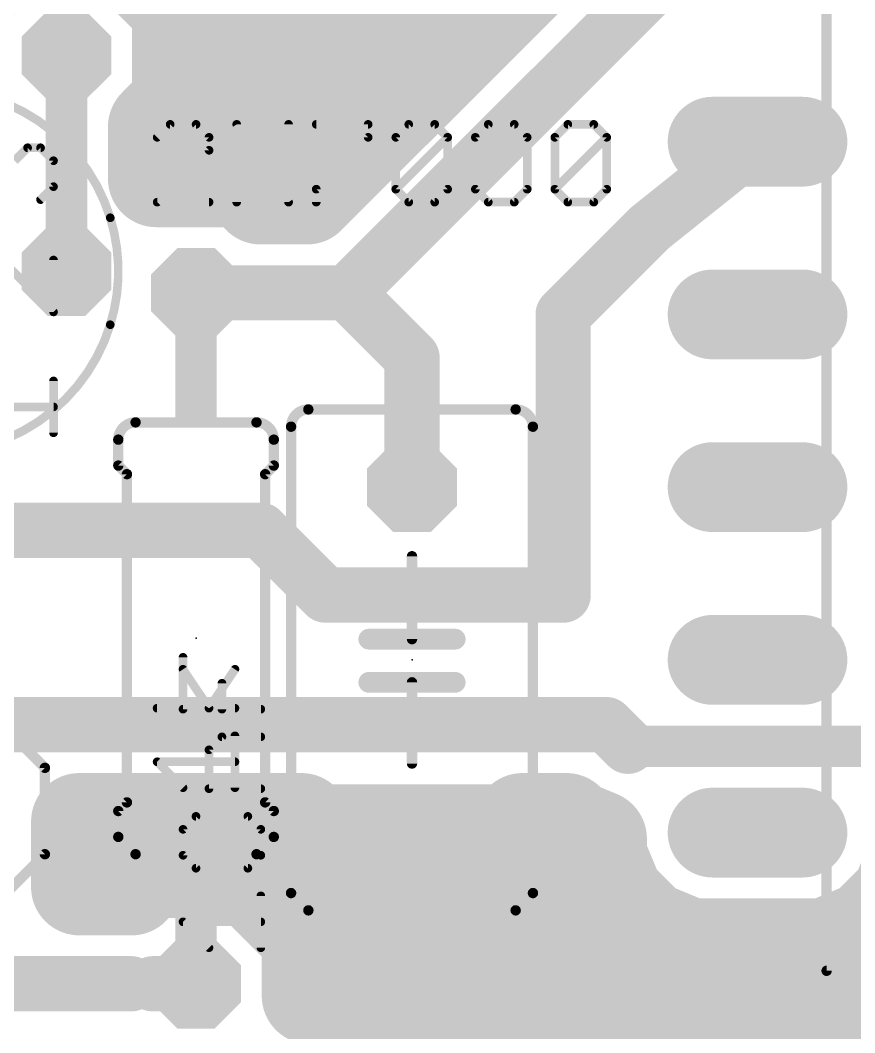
# Model space of a CAD drawing. Extents: x -16.2 to 78.2, y -6.3 to 50.2.
# Drawn here: x 32.66 to 44.93, y 1.18 to 16.07 of the extents above; entities that cross this region are included whole.
import ezdxf

# ---------------------------------------------------------------- set-up
doc = ezdxf.new("R2010")
doc.units = 0
for name, color, linetype in [('16', 175, 'CONTINUOUS'), ('17', 82, 'CONTINUOUS'), ('21', 253, 'CONTINUOUS'), ('23', 7, 'CONTINUOUS'), ('27', 253, 'CONTINUOUS'), ('51', 253, 'CONTINUOUS')]:
    doc.layers.add(name, color=color, linetype=linetype)

# ---------------------------------------------------------------- blocks, each defined once
blk = doc.blocks.new('OCTAGONP')
at = {"const_width": 0.5}
blk.add_lwpolyline([(-0.25, -0.1036), (-0.25, 0.1036), (-0.1036, 0.25), (0.1036, 0.25), (0.25, 0.1036), (0.25, -0.1036), (0.1036, -0.25), (-0.1036, -0.25), (-0.25, -0.1036), (-0.25, 0.1036)], dxfattribs=at)
blk = doc.blocks.new('LONGP100')
at = {"const_width": 1}
blk.add_lwpolyline([(-0.5, 0), (0.5, 0)], dxfattribs=at)
at = {"const_width": 0.5}
for points in [[(-0.5, 0.25, 1), (-0.5, -0.25)], [(0.5, -0.25, 1), (0.5, 0.25)]]:
    blk.add_lwpolyline(points, format="xyb", dxfattribs=at)
blk = doc.blocks.new('RECT')
blk.add_solid([(-0.5, -0.5), (0.5, -0.5), (-0.5, 0.5), (0.5, 0.5)])

msp = doc.modelspace()

# ---------------------------------------------------------------- linework, layer by layer
at = {"layer": '16'}
for points, const_width in [([(41.4218, 18.0334), (36.8758, 13.4874)], 1.4224), ([(32.6431, 17.2339), (31.6611, 16.2519)], 1.4224), ([(35.0139, 16.2519), (34.0319, 17.2339)], 1.4224), ([(37.465, 12.065), (42.2275, 16.8275)], 0.8128), ([(35.0139, 14.8631), (35.0139, 16.2519)], 1.4224), ([(35.0139, 15.6464), (39.0348, 15.6464)], 1.4224), ([(33.3375, 12.3825), (33.3375, 15.5575)], 0.6096), ([(34.6583, 14.5075), (35.0139, 14.8631)], 1.4224), ([(34.6583, 13.7414), (34.6583, 14.5075)], 1.4224), ([(34.6583, 14.224), (37.6124, 14.224)], 1.4224), ([(41.91, 13.0175), (43.4975, 14.2875)], 0.8128), ([(35.9369, 13.7414), (34.6583, 13.7414)], 1.4224), ([(36.1909, 13.4874), (35.9369, 13.7414)], 1.4224), ([(36.8758, 13.4874), (36.1909, 13.4874)], 1.4224), ([(40.64, 11.7475), (41.91, 13.0175)], 0.8128), ([(35.2425, 12.065), (37.465, 12.065)], 0.8128), ([(38.4175, 11.1125), (37.465, 12.065)], 0.8128), ([(40.64, 7.62), (40.64, 11.7475)], 0.8128), ([(38.4175, 9.2075), (38.4175, 11.1125)], 0.8128), ([(21.59, 8.5725), (36.195, 8.5725)], 0.8128), ([(36.195, 8.5725), (37.1475, 7.62)], 0.8128), ([(37.1475, 7.62), (40.64, 7.62)], 0.8128), ([(41.275, 5.715), (31.75, 5.715)], 0.8128), ([(41.275, 5.715), (41.5925, 5.3975)], 0.8128), ([(41.5925, 5.3975), (46.0375, 5.3975)], 0.6096), ([(33.528, 3.3293), (33.528, 4.2926)], 1.4224), ([(33.528, 4.2926), (36.7919, 4.2926)], 1.4224), ([(33.528, 4.2672), (36.7919, 4.2672)], 1.4224), ([(36.7919, 4.2926), (36.7919, 4.1275)], 1.4224), ([(40.0431, 4.1275), (40.0431, 4.2926)], 1.4224), ([(40.0431, 4.2926), (40.6858, 4.2926)], 1.4224), ([(40.0431, 4.2672), (40.7112, 4.2672)], 1.4224), ([(40.6858, 4.2926), (40.7868, 4.1916)], 1.4224), ([(36.7919, 4.1275), (38.4175, 4.1275)], 1.4224), ([(38.4175, 4.1275), (36.7919, 4.1275)], 1.4224), ([(36.7919, 4.1275), (36.7919, 3.4542)], 1.4224), ([(38.4175, 4.1275), (38.4175, 4.1275)], 1.4224), ([(38.4175, 2.5019), (38.4175, 4.1275)], 1.4224), ([(38.4175, 4.1275), (38.4175, 4.1275)], 1.4224), ([(38.4175, 4.1275), (38.4175, 2.5019)], 1.4224), ([(40.0431, 4.1275), (38.4175, 4.1275)], 1.4224), ([(38.4175, 4.1275), (38.4175, 4.1275)], 1.4224), ([(38.4175, 4.1275), (40.0431, 4.1275)], 1.4224), ([(40.0431, 3.4542), (40.0431, 4.1275)], 1.4224), ([(40.7868, 4.1916), (41.1607, 4.0368)], 1.4224), ([(41.1607, 4.0368), (41.1607, 3.794)], 1.4224), ([(41.1607, 3.794), (41.4159, 3.1779)], 1.4224), ([(45.5791, 3.1779), (45.8343, 3.794)], 1.4224), ([(34.5481, 3.5814), (34.2941, 3.3274)], 1.4224), ([(35.9369, 3.5814), (34.5481, 3.5814)], 1.4224), ([(36.9189, 2.5994), (35.9369, 3.5814)], 1.4224), ([(33.5272, 3.3274), (33.528, 3.3293)], 1.4224), ([(34.2941, 3.3274), (33.5272, 3.3274)], 1.4224), ([(36.7919, 3.4542), (37.7442, 2.5019)], 1.4224), ([(39.0908, 2.5019), (40.0431, 3.4542)], 1.4224), ([(41.4159, 3.1779), (41.8875, 2.7063)], 1.4224), ([(45.1075, 2.7063), (45.5791, 3.1779)], 1.4224), ([(36.6735, 2.8448), (37.4013, 2.8448)], 1.4224), ([(38.4175, 2.8448), (38.4175, 2.8448)], 1.4224), ([(39.4337, 2.8448), (41.749, 2.8448)], 1.4224), ([(45.246, 2.8448), (49.369, 2.8448)], 1.4224), ([(36.9189, 1.7272), (36.9189, 2.5994)], 1.4224), ([(41.8875, 2.7063), (42.5036, 2.4511)], 1.4224), ([(44.4914, 2.4511), (45.1075, 2.7063)], 1.4224), ([(37.7442, 2.5019), (38.4175, 2.5019)], 1.4224), ([(38.4175, 2.5019), (39.0908, 2.5019)], 1.4224), ([(42.5036, 2.4511), (44.4914, 2.4511)], 1.4224), ([(65.0049, 1.7272), (36.9189, 1.7272)], 1.4224), ([(34.29, 1.905), (29.21, 1.905)], 0.8128), ([(35.2425, 1.905), (34.6075, 1.905)], 0.8128), ([(34.6075, 1.905), (34.29, 1.905)], 0.6096)]:
    msp.add_lwpolyline(points, dxfattribs=dict(at, const_width=const_width))
for points, const_width in [([(35.3695, 16.2519, 1), (34.6583, 16.2519)], 0.7112), ([(34.7624, 16.0004, 1), (35.2653, 16.5033)], 0.7112), ([(35.0139, 16.002, 1), (35.0139, 15.2908)], 0.7112), ([(39.0348, 15.2908, 1), (39.0348, 16.002)], 0.7112), ([(33.4899, 15.5575, 1), (33.1851, 15.5575)], 0.3048), ([(35.2653, 14.6117, 1), (34.7625, 15.1146)], 0.7112), ([(35.0139, 14.5075, 1), (34.3027, 14.5075)], 0.7112), ([(34.6583, 14.8631, 1), (35.3695, 14.8631)], 0.7112), ([(34.4069, 14.759, 1), (34.9097, 14.2561)], 0.7112), ([(34.6583, 14.5796, 1), (34.6583, 13.8684)], 0.7112), ([(37.6124, 13.8684, 1), (37.6124, 14.5796)], 0.7112), ([(43.6244, 14.1288, 1), (43.3706, 14.4462)], 0.4064), ([(34.6583, 14.097, 1), (34.6583, 13.3858)], 0.7112), ([(36.1883, 13.9928, 1), (35.6854, 13.49)], 0.7112), ([(35.9369, 13.3858, 1), (35.9369, 14.097)], 0.7112), ([(36.1909, 13.843, 1), (36.1909, 13.1318)], 0.7112), ([(36.8758, 13.1318, 1), (36.8758, 13.843)], 0.7112), ([(34.3027, 13.7414, 1), (35.0139, 13.7414)], 0.7112), ([(35.9394, 13.236, 1), (36.4423, 13.7388)], 0.7112), ([(36.6244, 13.7388, 1), (37.1273, 13.2359)], 0.7112), ([(42.0537, 12.8738, 1), (41.7663, 13.1612)], 0.4064), ([(41.7831, 13.1762, 1), (42.0369, 12.8588)], 0.4064), ([(33.1851, 12.3825, 1), (33.4899, 12.3825)], 0.3048), ([(35.2425, 12.2682, 1), (35.2425, 11.8618)], 0.4064), ([(37.6087, 12.2087, 1), (37.3213, 11.9213)], 0.4064), ([(37.3213, 12.2087, 1), (37.6087, 11.9213)], 0.4064), ([(37.465, 11.8618, 1), (37.465, 12.2682)], 0.4064), ([(40.8432, 11.7475, 1), (40.4368, 11.7475)], 0.4064), ([(40.4963, 11.8912, 1), (40.7837, 11.6038)], 0.4064), ([(38.6207, 11.1125, 1), (38.2143, 11.1125)], 0.4064), ([(38.2738, 10.9688, 1), (38.5612, 11.2562)], 0.4064), ([(38.2143, 9.2075, 1), (38.6207, 9.2075)], 0.4064), ([(36.3387, 8.7162, 1), (36.0513, 8.4288)], 0.4064), ([(36.195, 8.3693, 1), (36.195, 8.7757)], 0.4064), ([(37.1475, 7.8232, 1), (37.1475, 7.4168)], 0.4064), ([(37.0038, 7.4763, 1), (37.2912, 7.7637)], 0.4064), ([(40.64, 7.4168, 1), (40.64, 7.8232)], 0.4064), ([(40.4368, 7.62, 1), (40.8432, 7.62)], 0.4064), ([(41.4187, 5.8587, 1), (41.1313, 5.5713)], 0.4064), ([(41.275, 5.5118, 1), (41.275, 5.9182)], 0.4064), ([(41.4488, 5.2538, 1), (41.7362, 5.5412)], 0.4064), ([(41.5925, 5.5499, 1), (41.5925, 5.2451)], 0.3048), ([(33.8836, 4.2926, 1), (33.1724, 4.2926)], 0.7112), ([(33.528, 4.6482, 1), (33.528, 3.937)], 0.7112), ([(33.528, 4.6228, 1), (33.528, 3.9116)], 0.7112), ([(37.1475, 4.2926, 1), (36.4363, 4.2926)], 0.7112), ([(36.7919, 3.937, 1), (36.7919, 4.6482)], 0.7112), ([(36.7919, 3.9116, 1), (36.7919, 4.6228)], 0.7112), ([(40.3987, 4.2926, 1), (39.6875, 4.2926)], 0.7112), ([(40.0431, 4.6482, 1), (40.0431, 3.937)], 0.7112), ([(40.0431, 4.6228, 1), (40.0431, 3.9116)], 0.7112), ([(40.9373, 4.544, 1), (40.4344, 4.0412)], 0.7112), ([(40.6858, 3.937, 1), (40.6858, 4.6482)], 0.7112), ([(40.7112, 3.9116, 1), (40.7112, 4.6228)], 0.7112), ([(36.7919, 4.4831, 1), (36.7919, 3.7719)], 0.7112), ([(36.7919, 4.4831, 1), (36.7919, 3.7719)], 0.7112), ([(37.1475, 4.1275, 1), (36.4363, 4.1275)], 0.7112), ([(38.7731, 4.1275, 1), (38.0619, 4.1275)], 0.7112), ([(38.7731, 4.1275, 1), (38.0619, 4.1275)], 0.7112), ([(38.4175, 4.4831, 1), (38.4175, 3.7719)], 0.7112), ([(38.7731, 4.1275, 1), (38.0619, 4.1275)], 0.7112), ([(38.4175, 4.4831, 1), (38.4175, 3.7719)], 0.7112), ([(38.7731, 4.1275, 1), (38.0619, 4.1275)], 0.7112), ([(38.4175, 4.4831, 1), (38.4175, 3.7719)], 0.7112), ([(38.4175, 3.7719, 1), (38.4175, 4.4831)], 0.7112), ([(38.4175, 3.7719, 1), (38.4175, 4.4831)], 0.7112), ([(38.4175, 3.7719, 1), (38.4175, 4.4831)], 0.7112), ([(40.3987, 4.1275, 1), (39.6875, 4.1275)], 0.7112), ([(40.0431, 3.7719, 1), (40.0431, 4.4831)], 0.7112), ([(40.0431, 3.7719, 1), (40.0431, 4.4831)], 0.7112), ([(40.9229, 4.5202, 1), (40.6507, 3.8631)], 0.7112), ([(40.5353, 3.9402, 1), (41.0382, 4.4431)], 0.7112), ([(41.5163, 4.0368, 1), (40.8051, 4.0368)], 0.7112), ([(41.0246, 3.7082, 1), (41.2968, 4.3653)], 0.7112), ([(36.4363, 4.1275, 1), (37.1475, 4.1275)], 0.7112), ([(38.0619, 4.1275, 1), (38.7731, 4.1275)], 0.7112), ([(38.0619, 4.1275, 1), (38.7731, 4.1275)], 0.7112), ([(39.6875, 4.1275, 1), (40.3987, 4.1275)], 0.7112), ([(41.4892, 3.9301, 1), (40.8322, 3.658)], 0.7112), ([(34.5481, 3.937, 1), (34.5481, 3.2258)], 0.7112), ([(34.7996, 3.33, 1), (34.2967, 3.8328)], 0.7112), ([(36.1883, 3.8328, 1), (35.6854, 3.3299)], 0.7112), ([(35.9369, 3.2258, 1), (35.9369, 3.937)], 0.7112), ([(33.5272, 3.683, 1), (33.5272, 2.9718)], 0.7112), ([(33.8564, 3.193, 1), (33.1996, 3.4657)], 0.7112), ([(34.2941, 2.9718, 1), (34.2941, 3.683)], 0.7112), ([(37.0433, 3.7056, 1), (36.5405, 3.2027)], 0.7112), ([(40.2945, 3.2027, 1), (39.7916, 3.7056)], 0.7112), ([(40.8051, 3.794, 1), (41.5163, 3.794)], 0.7112), ([(34.0427, 3.5788, 1), (34.5456, 3.076)], 0.7112), ([(41.6674, 3.4293, 1), (41.1645, 2.9264)], 0.7112), ([(33.1988, 3.4638, 1), (33.8556, 3.191)], 0.7112), ([(36.4363, 3.4542, 1), (37.1475, 3.4542)], 0.7112), ([(39.6875, 3.4542, 1), (40.3987, 3.4542)], 0.7112), ([(33.1724, 3.3293, 1), (33.8836, 3.3293)], 0.7112), ([(41.0874, 3.0418, 1), (41.7444, 3.314)], 0.7112), ([(45.2505, 3.314, 1), (45.9076, 3.0418)], 0.7112), ([(36.6735, 3.2004, 1), (36.6735, 2.4892)], 0.7112), ([(37.4013, 2.4892, 1), (37.4013, 3.2004)], 0.7112), ([(38.4175, 3.2004, 1), (38.4175, 2.4892)], 0.7112), ([(38.4175, 2.4892, 1), (38.4175, 3.2004)], 0.7112), ([(39.4337, 3.2004, 1), (39.4337, 2.4892)], 0.7112), ([(41.749, 2.4892, 1), (41.749, 3.2004)], 0.7112), ([(45.246, 3.2004, 1), (45.246, 2.4892)], 0.7112), ([(37.2745, 2.5994, 1), (36.5633, 2.5994)], 0.7112), ([(42.0236, 3.0348, 1), (41.7514, 2.3778)], 0.7112), ([(41.636, 2.4549, 1), (42.1389, 2.9578)], 0.7112), ([(44.8561, 2.9578, 1), (45.359, 2.4549)], 0.7112), ([(45.2436, 2.3778, 1), (44.9714, 3.0348)], 0.7112), ([(36.6674, 2.3479, 1), (37.1703, 2.8508)], 0.7112), ([(37.7442, 2.8575, 1), (37.7442, 2.1463)], 0.7112), ([(38.4175, 2.8575, 1), (38.4175, 2.1463)], 0.7112), ([(38.4175, 2.1463, 1), (38.4175, 2.8575)], 0.7112), ([(39.0908, 2.1463, 1), (39.0908, 2.8575)], 0.7112), ([(42.5036, 2.8067, 1), (42.5036, 2.0955)], 0.7112), ([(42.3676, 2.1226, 1), (42.6397, 2.7796)], 0.7112), ([(44.3553, 2.7796, 1), (44.6274, 2.1226)], 0.7112), ([(44.4914, 2.0955, 1), (44.4914, 2.8067)], 0.7112), ([(37.4927, 2.2505, 1), (37.9956, 2.7533)], 0.7112), ([(38.8394, 2.7533, 1), (39.3423, 2.2505)], 0.7112), ([(38.0619, 2.5019, 1), (38.7731, 2.5019)], 0.7112), ([(38.0619, 2.5019, 1), (38.7731, 2.5019)], 0.7112), ([(36.9189, 2.0828, 1), (36.9189, 1.3716)], 0.7112), ([(34.29, 1.7018, 1), (34.29, 2.1082)], 0.4064), ([(34.6075, 2.1082, 1), (34.6075, 1.7018)], 0.4064), ([(35.2425, 1.7018, 1), (35.2425, 2.1082)], 0.4064), ([(34.29, 2.0574, 1), (34.29, 1.7526)], 0.3048), ([(34.6075, 1.7526, 1), (34.6075, 2.0574)], 0.3048), ([(36.5633, 1.7272, 1), (37.2745, 1.7272)], 0.7112)]:
    msp.add_lwpolyline(points, format="xyb", dxfattribs=dict(at, const_width=const_width))
at = {"layer": '21'}
for points, const_width in [([(44.5135, 2.0955), (44.5135, 39.1795)], 0.1524), ([(39.9415, 10.3505), (36.8935, 10.3505)], 0.1524), ([(36.1315, 10.16), (34.3535, 10.16)], 0.1524), ([(36.6395, 10.0965), (36.6395, 3.2385)], 0.1524), ([(40.1955, 3.2385), (40.1955, 10.0965)], 0.1524), ([(34.0995, 9.906), (34.0995, 9.525)], 0.1524), ([(36.3855, 9.906), (36.3855, 9.525)], 0.1524), ([(34.2265, 9.398), (34.0995, 9.525)], 0.1524), ([(36.2585, 9.398), (36.3855, 9.525)], 0.1524), ([(34.2265, 9.398), (34.2265, 4.572)], 0.1524), ([(36.2585, 9.398), (36.2585, 4.572)], 0.1524), ([(38.4175, 6.9723), (38.4175, 8.1915)], 0.1524), ([(38.4175, 6.9723), (37.7825, 6.9723)], 0.3048), ([(39.0525, 6.9723), (38.4175, 6.9723)], 0.3048), ([(38.4175, 6.3373), (37.7825, 6.3373)], 0.3048), ([(39.0525, 6.3373), (38.4175, 6.3373)], 0.3048), ([(38.4175, 6.3373), (38.4175, 5.1435)], 0.1524), ([(32.385, 5.715), (33.02, 5.08)], 0.1524), ([(33.02, 5.08), (33.02, 3.81)], 0.1524), ([(34.2265, 4.572), (34.0995, 4.445)], 0.1524), ([(36.2585, 4.572), (36.3855, 4.445)], 0.1524), ([(34.0995, 4.064), (34.0995, 4.445)], 0.1524), ([(36.3855, 4.064), (36.3855, 4.445)], 0.1524), ([(33.02, 3.81), (32.385, 3.175)], 0.1524), ([(36.1315, 3.81), (34.3535, 3.81)], 0.1524), ([(36.8935, 2.9845), (39.9415, 2.9845)], 0.1524), ([(44.5135, 2.0955), (46.6725, 2.0955)], 0.1524)]:
    msp.add_lwpolyline(points, dxfattribs=dict(at, const_width=const_width))
for points, const_width in [([(33.981, 13.1688, 0.5267), (29.7815, 14.4771)], 0.127), ([(33.9507, 13.1594, 1), (34.0113, 13.1782)], 0.0635), ([(29.7815, 10.288, 0.5267), (33.9809, 11.5962)], 0.127), ([(34.0112, 11.5868, 1), (33.9506, 11.6056)], 0.0635), ([(36.8935, 10.3505, 0.4142), (36.6395, 10.0965)], 0.1524), ([(36.8935, 10.3886, 1), (36.8935, 10.3124)], 0.0762), ([(36.8935, 10.3124, 1), (36.8935, 10.3886)], 0.0762), ([(40.1955, 10.0965, 0.4142), (39.9415, 10.3505)], 0.1524), ([(39.9415, 10.3886, 1), (39.9415, 10.3124)], 0.0762), ([(39.9415, 10.3124, 1), (39.9415, 10.3886)], 0.0762), ([(34.3535, 10.16, 0.4142), (34.0995, 9.906)], 0.1524), ([(34.3535, 10.1981, 1), (34.3535, 10.1219)], 0.0762), ([(34.3535, 10.1219, 1), (34.3535, 10.1981)], 0.0762), ([(36.3855, 9.906, 0.4142), (36.1315, 10.16)], 0.1524), ([(36.1315, 10.1981, 1), (36.1315, 10.1219)], 0.0762), ([(36.1315, 10.1219, 1), (36.1315, 10.1981)], 0.0762), ([(36.6776, 10.0965, 1), (36.6014, 10.0965)], 0.0762), ([(36.6014, 10.0965, 1), (36.6776, 10.0965)], 0.0762), ([(40.2336, 10.0965, 1), (40.1574, 10.0965)], 0.0762), ([(40.1574, 10.0965, 1), (40.2336, 10.0965)], 0.0762), ([(34.1376, 9.906, 1), (34.0614, 9.906)], 0.0762), ([(36.4236, 9.906, 1), (36.3474, 9.906)], 0.0762), ([(34.0614, 9.906, 1), (34.1376, 9.906)], 0.0762), ([(36.3474, 9.906, 1), (36.4236, 9.906)], 0.0762), ([(34.0614, 9.525, 1), (34.1376, 9.525)], 0.0762), ([(34.1264, 9.5519, 1), (34.0726, 9.4981)], 0.0762), ([(36.3474, 9.525, 1), (36.4236, 9.525)], 0.0762), ([(36.4124, 9.4981, 1), (36.3586, 9.5519)], 0.0762), ([(34.2646, 9.398, 1), (34.1884, 9.398)], 0.0762), ([(34.1996, 9.3711, 1), (34.2534, 9.4249)], 0.0762), ([(36.2966, 9.398, 1), (36.2204, 9.398)], 0.0762), ([(36.2316, 9.4249, 1), (36.2854, 9.3711)], 0.0762), ([(38.4556, 8.1915, 1), (38.3794, 8.1915)], 0.0762), ([(37.7825, 7.0485, 1), (37.7825, 6.8961)], 0.1524), ([(38.4175, 7.0485, 1), (38.4175, 6.8961)], 0.1524), ([(38.4175, 6.8961, 1), (38.4175, 7.0485)], 0.1524), ([(38.3794, 6.9723, 1), (38.4556, 6.9723)], 0.0762), ([(39.0525, 6.8961, 1), (39.0525, 7.0485)], 0.1524), ([(37.7825, 6.4135, 1), (37.7825, 6.2611)], 0.1524), ([(38.4175, 6.4135, 1), (38.4175, 6.2611)], 0.1524), ([(38.4175, 6.2611, 1), (38.4175, 6.4135)], 0.1524), ([(38.4556, 6.3373, 1), (38.3794, 6.3373)], 0.0762), ([(39.0525, 6.2611, 1), (39.0525, 6.4135)], 0.1524), ([(33.0581, 5.08, 1), (32.9819, 5.08)], 0.0762), ([(32.9931, 5.0531, 1), (33.0469, 5.1069)], 0.0762), ([(38.3794, 5.1435, 1), (38.4556, 5.1435)], 0.0762), ([(34.2534, 4.5451, 1), (34.1996, 4.5989)], 0.0762), ([(36.2854, 4.5989, 1), (36.2316, 4.5451)], 0.0762), ([(34.1376, 4.445, 1), (34.0614, 4.445)], 0.0762), ([(34.0726, 4.4719, 1), (34.1264, 4.4181)], 0.0762), ([(34.1884, 4.572, 1), (34.2646, 4.572)], 0.0762), ([(36.2204, 4.572, 1), (36.2966, 4.572)], 0.0762), ([(36.4236, 4.445, 1), (36.3474, 4.445)], 0.0762), ([(36.3586, 4.4181, 1), (36.4124, 4.4719)], 0.0762), ([(34.0995, 4.064, 0.4142), (34.3535, 3.81)], 0.1524), ([(34.1376, 4.064, 1), (34.0614, 4.064)], 0.0762), ([(34.0614, 4.064, 1), (34.1376, 4.064)], 0.0762), ([(36.1315, 3.81, 0.4142), (36.3855, 4.064)], 0.1524), ([(36.4236, 4.064, 1), (36.3474, 4.064)], 0.0762), ([(36.3474, 4.064, 1), (36.4236, 4.064)], 0.0762), ([(33.0469, 3.7831, 1), (32.9931, 3.8369)], 0.0762), ([(34.3535, 3.8481, 1), (34.3535, 3.7719)], 0.0762), ([(34.3535, 3.7719, 1), (34.3535, 3.8481)], 0.0762), ([(36.1315, 3.8481, 1), (36.1315, 3.7719)], 0.0762), ([(36.1315, 3.7719, 1), (36.1315, 3.8481)], 0.0762), ([(32.9819, 3.81, 1), (33.0581, 3.81)], 0.0762), ([(36.6395, 3.2385, 0.4142), (36.8935, 2.9845)], 0.1524), ([(36.6776, 3.2385, 1), (36.6014, 3.2385)], 0.0762), ([(36.6014, 3.2385, 1), (36.6776, 3.2385)], 0.0762), ([(39.9415, 2.9845, 0.4142), (40.1955, 3.2385)], 0.1524), ([(40.2336, 3.2385, 1), (40.1574, 3.2385)], 0.0762), ([(40.1574, 3.2385, 1), (40.2336, 3.2385)], 0.0762), ([(36.8935, 3.0226, 1), (36.8935, 2.9464)], 0.0762), ([(36.8935, 2.9464, 1), (36.8935, 3.0226)], 0.0762), ([(39.9415, 3.0226, 1), (39.9415, 2.9464)], 0.0762), ([(39.9415, 2.9464, 1), (39.9415, 3.0226)], 0.0762), ([(44.5135, 2.1336, 1), (44.5135, 2.0574)], 0.0762), ([(44.4754, 2.0955, 1), (44.5516, 2.0955)], 0.0762)]:
    msp.add_lwpolyline(points, format="xyb", dxfattribs=dict(at, const_width=const_width))
at = {"layer": '23'}
for p in [(35.2425, 6.985), (38.4175, 6.6675)]:
    msp.add_point(p, dxfattribs=at)
at = {"layer": '27', "const_width": 0.127}
for points in [[(34.8617, 14.5425), (34.671, 14.3518)], [(35.243, 14.5425), (34.8617, 14.5425)], [(35.4337, 14.3518), (35.243, 14.5425)], [(35.8404, 13.3985), (35.8404, 14.5425)], [(35.8404, 14.5425), (36.603, 13.3985)], [(36.603, 13.3985), (36.603, 14.5425)], [(37.0098, 14.5425), (37.7724, 14.5425)], [(37.7724, 14.5425), (37.7724, 14.3518)], [(38.1792, 14.3518), (38.3699, 14.5425)], [(38.3699, 14.5425), (38.7512, 14.5425)], [(38.7512, 14.5425), (38.9418, 14.3518)], [(39.3486, 14.3518), (39.5393, 14.5425)], [(39.5393, 14.5425), (39.9206, 14.5425)], [(39.9206, 14.5425), (40.1112, 14.3518)], [(40.518, 14.3518), (40.7086, 14.5425)], [(40.7086, 14.5425), (41.09, 14.5425)], [(41.09, 14.5425), (41.2806, 14.3518)], [(35.4337, 14.1612), (35.4337, 14.3518)], [(37.7724, 14.3518), (37.0098, 13.5892)], [(38.1792, 13.5892), (38.1792, 14.3518)], [(38.1792, 13.5892), (38.9418, 14.3518)], [(38.9418, 14.3518), (38.9418, 13.5892)], [(39.3486, 13.5892), (39.3486, 14.3518)], [(39.3486, 13.5892), (40.1112, 14.3518)], [(40.1112, 14.3518), (40.1112, 13.5892)], [(40.518, 13.5892), (40.518, 14.3518)], [(40.518, 13.5892), (41.2806, 14.3518)], [(41.2806, 14.3518), (41.2806, 13.5892)], [(34.671, 13.3985), (35.4337, 14.1612)], [(37.0098, 13.5892), (37.0098, 13.3985)], [(38.3699, 13.3985), (38.1792, 13.5892)], [(38.9418, 13.5892), (38.7512, 13.3985)], [(39.5393, 13.3985), (39.3486, 13.5892)], [(40.1112, 13.5892), (39.9206, 13.3985)], [(40.7086, 13.3985), (40.518, 13.5892)], [(41.2806, 13.5892), (41.09, 13.3985)], [(35.4337, 13.3985), (34.671, 13.3985)], [(38.7512, 13.3985), (38.3699, 13.3985)], [(39.9206, 13.3985), (39.5393, 13.3985)], [(41.09, 13.3985), (40.7086, 13.3985)], [(35.051, 5.9426), (35.051, 6.7052)], [(35.4327, 5.9573), (35.0513, 6.5293)], [(35.814, 6.5293), (35.4327, 5.9573)], [(35.623, 5.9426), (35.623, 6.3239)], [(35.814, 5.9573), (34.67, 5.9573)], [(36.195, 5.9426), (35.051, 5.9426)], [(35.4323, 5.3452), (35.623, 5.5358)], [(35.623, 5.5358), (36.195, 5.5358)], [(35.814, 4.7879), (35.814, 5.5506)], [(35.4323, 4.7732), (35.4323, 5.3452)], [(35.0513, 4.7879), (34.67, 5.1692)], [(34.67, 5.1692), (35.814, 5.1692)], [(36.195, 4.7732), (35.4323, 4.7732)], [(35.051, 4.1758), (35.2417, 4.3665)], [(35.2417, 4.3665), (36.0043, 4.3665)], [(36.0043, 3.6038), (35.2417, 4.3665)], [(36.0043, 4.3665), (36.195, 4.1758)], [(35.051, 3.7945), (35.051, 4.1758)], [(36.195, 4.1758), (36.195, 3.7945)], [(35.2417, 3.6038), (35.051, 3.7945)], [(36.195, 3.7945), (36.0043, 3.6038)], [(36.0043, 3.6038), (35.2417, 3.6038)], [(36.195, 2.4344), (36.195, 3.1971)], [(35.4323, 2.4344), (35.051, 2.8157)], [(35.051, 2.8157), (36.195, 2.8157)]]:
    msp.add_lwpolyline(points, dxfattribs=at)
at = {"layer": '27', "const_width": 0.0635}
for points in [[(34.8617, 14.5742, 1), (34.8617, 14.5107)], [(34.8841, 14.52, 1), (34.8392, 14.5649)], [(35.2654, 14.5649, 1), (35.2205, 14.52)], [(35.243, 14.5107, 1), (35.243, 14.5742)], [(35.8721, 14.5425, 1), (35.8086, 14.5425)], [(35.8668, 14.5601, 1), (35.814, 14.5249)], [(36.6348, 14.5425, 1), (36.5713, 14.5425)], [(37.0098, 14.5742, 1), (37.0098, 14.5107)], [(37.8042, 14.5425, 1), (37.7407, 14.5425)], [(37.7724, 14.5107, 1), (37.7724, 14.5742)], [(38.3699, 14.5742, 1), (38.3699, 14.5107)], [(38.3923, 14.52, 1), (38.3474, 14.5649)], [(38.7736, 14.5649, 1), (38.7287, 14.52)], [(38.7512, 14.5107, 1), (38.7512, 14.5742)], [(39.5393, 14.5742, 1), (39.5393, 14.5107)], [(39.5617, 14.52, 1), (39.5168, 14.5649)], [(39.943, 14.5649, 1), (39.8981, 14.52)], [(39.9206, 14.5107, 1), (39.9206, 14.5742)], [(40.7086, 14.5742, 1), (40.7086, 14.5107)], [(40.7311, 14.52, 1), (40.6862, 14.5649)], [(41.1124, 14.5649, 1), (41.0675, 14.52)], [(41.09, 14.5107, 1), (41.09, 14.5742)], [(34.6485, 14.3743, 1), (34.6935, 14.3294)], [(35.4654, 14.3518, 1), (35.4019, 14.3518)], [(35.4112, 14.3294, 1), (35.4561, 14.3743)], [(37.7407, 14.3518, 1), (37.8042, 14.3518)], [(37.7949, 14.3294, 1), (37.75, 14.3743)], [(38.2109, 14.3518, 1), (38.1474, 14.3518)], [(38.1567, 14.3743, 1), (38.2016, 14.3294)], [(38.9736, 14.3518, 1), (38.9101, 14.3518)], [(38.9643, 14.3294, 1), (38.9194, 14.3743)], [(38.9194, 14.3294, 1), (38.9643, 14.3743)], [(39.3803, 14.3518, 1), (39.3168, 14.3518)], [(39.3261, 14.3743, 1), (39.371, 14.3294)], [(40.143, 14.3518, 1), (40.0795, 14.3518)], [(40.1337, 14.3294, 1), (40.0888, 14.3743)], [(40.0888, 14.3294, 1), (40.1337, 14.3743)], [(40.5497, 14.3518, 1), (40.4862, 14.3518)], [(40.4955, 14.3743, 1), (40.5404, 14.3294)], [(41.3124, 14.3518, 1), (41.2489, 14.3518)], [(41.3031, 14.3294, 1), (41.2582, 14.3743)], [(41.2582, 14.3294, 1), (41.3031, 14.3743)], [(35.4019, 14.1612, 1), (35.4654, 14.1612)], [(35.4561, 14.1387, 1), (35.4112, 14.1836)], [(37.0415, 13.5892, 1), (36.978, 13.5892)], [(36.9873, 13.6116, 1), (37.0322, 13.5667)], [(38.1474, 13.5892, 1), (38.2109, 13.5892)], [(38.2016, 13.6116, 1), (38.1567, 13.5667)], [(38.1567, 13.6116, 1), (38.2016, 13.5667)], [(38.9101, 13.5892, 1), (38.9736, 13.5892)], [(38.9643, 13.5667, 1), (38.9194, 13.6116)], [(39.3168, 13.5892, 1), (39.3803, 13.5892)], [(39.371, 13.6116, 1), (39.3261, 13.5667)], [(39.3261, 13.6116, 1), (39.371, 13.5667)], [(40.0795, 13.5892, 1), (40.143, 13.5892)], [(40.1337, 13.5667, 1), (40.0888, 13.6116)], [(40.4862, 13.5892, 1), (40.5497, 13.5892)], [(40.5404, 13.6116, 1), (40.4955, 13.5667)], [(40.4955, 13.6116, 1), (40.5404, 13.5667)], [(41.2489, 13.5892, 1), (41.3124, 13.5892)], [(41.3031, 13.5667, 1), (41.2582, 13.6116)], [(34.6485, 13.421, 1), (34.6935, 13.376)], [(34.671, 13.4303, 1), (34.671, 13.3667)], [(35.4337, 13.3667, 1), (35.4337, 13.4303)], [(35.8086, 13.3985, 1), (35.8721, 13.3985)], [(36.5713, 13.3985, 1), (36.6348, 13.3985)], [(36.5766, 13.3809, 1), (36.6295, 13.4161)], [(36.978, 13.3985, 1), (37.0415, 13.3985)], [(38.3699, 13.4303, 1), (38.3699, 13.3667)], [(38.3474, 13.376, 1), (38.3923, 13.421)], [(38.7287, 13.421, 1), (38.7736, 13.376)], [(38.7512, 13.3667, 1), (38.7512, 13.4303)], [(39.5393, 13.4303, 1), (39.5393, 13.3667)], [(39.5168, 13.376, 1), (39.5617, 13.421)], [(39.8981, 13.421, 1), (39.943, 13.376)], [(39.9206, 13.3667, 1), (39.9206, 13.4303)], [(40.7086, 13.4303, 1), (40.7086, 13.3667)], [(40.6862, 13.376, 1), (40.7311, 13.421)], [(41.0675, 13.421, 1), (41.1124, 13.376)], [(41.09, 13.3667, 1), (41.09, 13.4303)], [(35.0828, 6.7052, 1), (35.0193, 6.7052)], [(35.0778, 6.5469, 1), (35.0249, 6.5117)], [(35.8404, 6.5117, 1), (35.7876, 6.5469)], [(35.6548, 6.3239, 1), (35.5913, 6.3239)], [(34.67, 5.989, 1), (34.67, 5.9255)], [(35.051, 5.9743, 1), (35.051, 5.9108)], [(35.0193, 5.9426, 1), (35.0828, 5.9426)], [(35.4063, 5.9749, 1), (35.4591, 5.9397)], [(35.4063, 5.9397, 1), (35.4591, 5.9749)], [(35.5913, 5.9426, 1), (35.6548, 5.9426)], [(35.814, 5.9255, 1), (35.814, 5.989)], [(36.195, 5.9108, 1), (36.195, 5.9743)], [(35.623, 5.5676, 1), (35.623, 5.5041)], [(35.6455, 5.5134, 1), (35.6006, 5.5583)], [(35.8458, 5.5506, 1), (35.7822, 5.5506)], [(36.195, 5.5041, 1), (36.195, 5.5676)], [(35.4641, 5.3452, 1), (35.4006, 5.3452)], [(35.4099, 5.3676, 1), (35.4548, 5.3227)], [(34.67, 5.201, 1), (34.67, 5.1375)], [(34.6925, 5.1917, 1), (34.6476, 5.1468)], [(35.814, 5.1375, 1), (35.814, 5.201)], [(35.0289, 4.7654, 1), (35.0738, 4.8104)], [(35.4323, 4.8049, 1), (35.4323, 4.7414)], [(35.4006, 4.7732, 1), (35.4641, 4.7732)], [(35.7822, 4.7879, 1), (35.8458, 4.7879)], [(36.195, 4.7414, 1), (36.195, 4.8049)], [(35.2417, 4.3982, 1), (35.2417, 4.3347)], [(35.2641, 4.3889, 1), (35.2192, 4.344)], [(35.2641, 4.344, 1), (35.2192, 4.3889)], [(36.0268, 4.3889, 1), (35.9819, 4.344)], [(36.0043, 4.3347, 1), (36.0043, 4.3982)], [(35.0828, 4.1758, 1), (35.0193, 4.1758)], [(35.0286, 4.1982, 1), (35.0735, 4.1533)], [(36.2268, 4.1758, 1), (36.1632, 4.1758)], [(36.1725, 4.1533, 1), (36.2175, 4.1982)], [(35.0193, 3.7945, 1), (35.0828, 3.7945)], [(35.0735, 3.8169, 1), (35.0286, 3.772)], [(36.1632, 3.7945, 1), (36.2268, 3.7945)], [(36.2175, 3.772, 1), (36.1725, 3.8169)], [(35.2417, 3.6356, 1), (35.2417, 3.572)], [(35.2192, 3.5813, 1), (35.2641, 3.6263)], [(35.9819, 3.6263, 1), (36.0268, 3.5813)], [(35.9819, 3.5813, 1), (36.0268, 3.6263)], [(36.0043, 3.572, 1), (36.0043, 3.6356)], [(36.2268, 3.1971, 1), (36.1632, 3.1971)], [(35.051, 2.8475, 1), (35.051, 2.784)], [(35.0735, 2.8382, 1), (35.0286, 2.7933)], [(36.195, 2.784, 1), (36.195, 2.8475)], [(35.4099, 2.412, 1), (35.4548, 2.4569)], [(36.1632, 2.4344, 1), (36.2268, 2.4344)]]:
    msp.add_lwpolyline(points, format="xyb", dxfattribs=at)
at = {"layer": '51'}
for points, const_width in [([(33.3375, 15.5575), (33.3375, 16.5735)], 0.6096), ([(32.575, 14.0076), (32.7657, 14.1983)], 0.127), ([(32.7657, 14.1983), (32.9563, 14.1983)], 0.127), ([(32.9563, 14.1983), (33.147, 14.0076)], 0.127), ([(33.147, 14.0076), (33.147, 13.6263)], 0.127), ([(33.147, 13.6263), (32.9563, 13.4356)], 0.127), ([(33.147, 11.7846), (32.3844, 12.5473)], 0.127), ([(33.147, 12.5473), (33.147, 11.7846)], 0.127), ([(35.2425, 12.065), (35.2425, 11.049)], 0.6096), ([(33.147, 10.0066), (33.147, 10.7693)], 0.127), ([(32.003, 10.3879), (33.147, 10.3879)], 0.127), ([(35.2425, 1.905), (35.2425, 2.921)], 0.6096)]:
    msp.add_lwpolyline(points, dxfattribs=dict(at, const_width=const_width))
for points, const_width in [([(33.1851, 15.5575, 1), (33.4899, 15.5575)], 0.3048), ([(32.7657, 14.23, 1), (32.7657, 14.1665)], 0.0635), ([(32.7881, 14.1758, 1), (32.7432, 14.2207)], 0.0635), ([(32.9788, 14.2207, 1), (32.9339, 14.1758)], 0.0635), ([(32.9563, 14.1665, 1), (32.9563, 14.23)], 0.0635), ([(33.1788, 14.0076, 1), (33.1152, 14.0076)], 0.0635), ([(33.1245, 13.9851, 1), (33.1695, 14.03)], 0.0635), ([(33.1152, 13.6263, 1), (33.1788, 13.6263)], 0.0635), ([(33.1695, 13.6038, 1), (33.1245, 13.6487)], 0.0635), ([(32.9339, 13.4581, 1), (32.9788, 13.4132)], 0.0635), ([(33.981, 11.5962, 0.1508), (33.981, 13.1688)], 0.127), ([(34.0113, 13.1782, 1), (33.9507, 13.1594)], 0.0635), ([(33.1788, 12.5473, 1), (33.1152, 12.5473)], 0.0635), ([(35.3949, 12.065, 1), (35.0901, 12.065)], 0.3048), ([(33.1152, 11.7846, 1), (33.1788, 11.7846)], 0.0635), ([(33.1245, 11.7622, 1), (33.1695, 11.8071)], 0.0635), ([(33.9507, 11.6056, 1), (34.0113, 11.5868)], 0.0635), ([(35.0901, 11.049, 1), (35.3949, 11.049)], 0.3048), ([(33.1788, 10.7693, 1), (33.1152, 10.7693)], 0.0635), ([(33.147, 10.3562, 1), (33.147, 10.4197)], 0.0635), ([(33.1152, 10.0066, 1), (33.1788, 10.0066)], 0.0635), ([(35.3949, 2.921, 1), (35.0901, 2.921)], 0.3048), ([(35.0901, 1.905, 1), (35.3949, 1.905)], 0.3048)]:
    msp.add_lwpolyline(points, format="xyb", dxfattribs=dict(at, const_width=const_width))

# ---------------------------------------------------------------- block references
at = {"layer": '17', "xscale": 1.3208, "yscale": 1.3208}
for name, p, rotation in [('OCTAGONP', (33.3375, 15.5575), 270), ('OCTAGONP', (33.3375, 15.5575), 270), ('LONGP100', (43.4975, 14.2875), 180), ('LONGP100', (43.4975, 14.2875), 180), ('OCTAGONP', (33.3375, 12.3825), 270), ('OCTAGONP', (33.3375, 12.3825), 270), ('OCTAGONP', (35.2425, 12.065), 90), ('OCTAGONP', (35.2425, 12.065), 90), ('LONGP100', (43.4975, 11.7475), 180), ('LONGP100', (43.4975, 11.7475), 180), ('OCTAGONP', (38.4175, 9.2075), 270), ('OCTAGONP', (38.4175, 9.2075), 270), ('LONGP100', (43.4975, 9.2075), 180), ('LONGP100', (43.4975, 9.2075), 180), ('LONGP100', (43.4975, 6.6675), 180), ('LONGP100', (43.4975, 6.6675), 180), ('OCTAGONP', (38.4175, 4.1275), 270), ('OCTAGONP', (38.4175, 4.1275), 270), ('LONGP100', (43.4975, 4.1275), 180), ('LONGP100', (43.4975, 4.1275), 180), ('OCTAGONP', (35.2425, 1.905), 90), ('OCTAGONP', (35.2425, 1.905), 90)]:
    msp.add_blockref(name, p, dxfattribs=dict(at, rotation=rotation))
at = {"layer": '21', "xscale": 0.8636, "yscale": 0.6096, "rotation": 90}
for p in [(35.2425, 10.5918), (35.2425, 3.3782)]:
    msp.add_blockref('RECT', p, dxfattribs=at)

doc.saveas('drawing.dxf')
